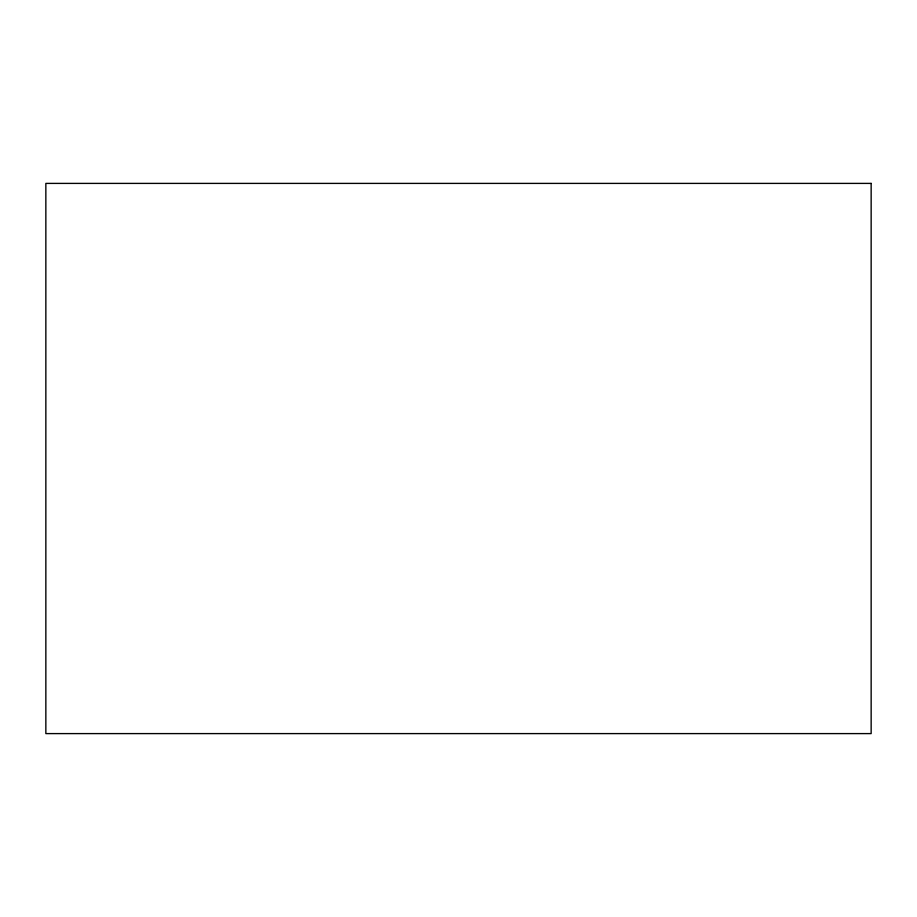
<?xml version="1.0" encoding="UTF-8"?>
<svg xmlns="http://www.w3.org/2000/svg" width="917" height="917" viewBox="0 0 917 917"><rect width="100%" height="100%" fill="white"/><g stroke="black" fill="none" stroke-linecap="round" stroke-linejoin="round"><path stroke-width="1.38" d="M871.15 183.4L45.85 183.4L45.85 733.6L871.15 733.6L871.15 183.4"/></g></svg>
